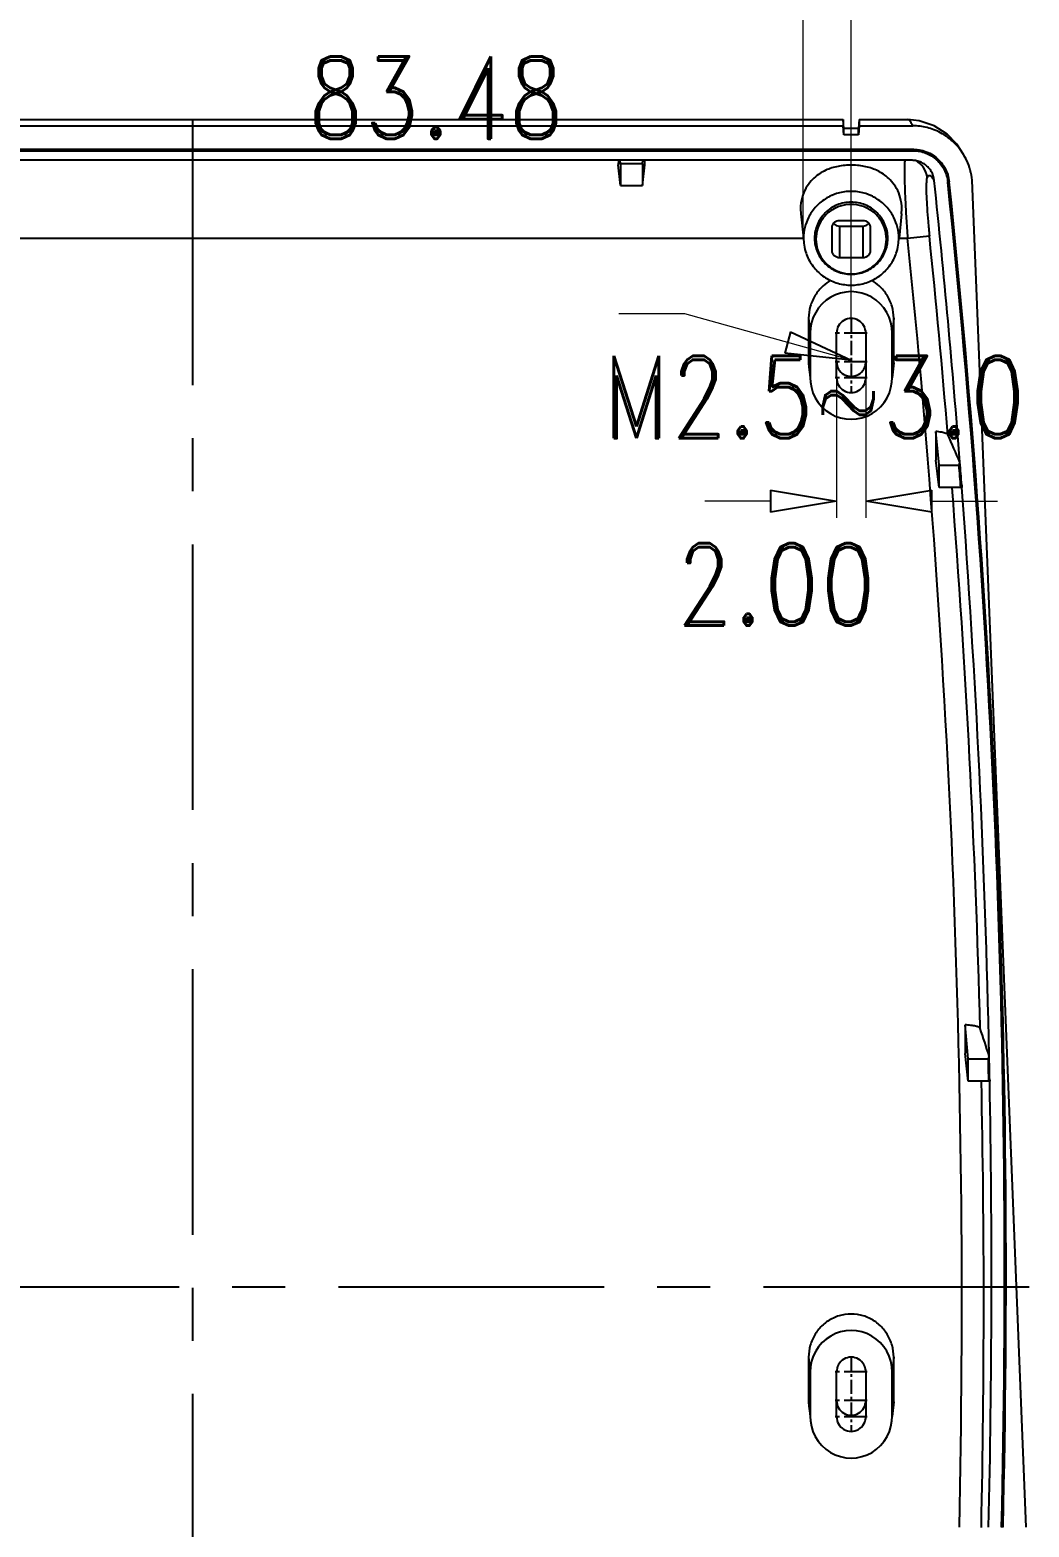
# Model space of a CAD drawing. Header units: millimetres. Extents: x -2947 to 97, y -3022 to 322.
# Drawn here: x -1357.3 to -1302.7, y -2263.1 to -2181.3 of the extents above; entities that cross this region are included whole.
import ezdxf
from ezdxf.enums import TextEntityAlignment as Align

# ---------------------------------------------------------------- set-up
doc = ezdxf.new("R2010")
doc.units = ezdxf.units.MM
doc.linetypes.add('CENTER', pattern=[50.8, 31.75, -6.35, 6.35, -6.35])
doc.layers.get('0').update_dxf_attribs({"linetype": 'CONTINUOUS'})
doc.layers.get('Defpoints').update_dxf_attribs({"linetype": 'CONTINUOUS'})
doc.layers.add('dim', color=3, linetype='CONTINUOUS', lineweight=9)
doc.styles.add('LongTou', font='romand.shx', dxfattribs={"width": 0.8, "bigfont": 'whgdtxt.shx'})

msp = doc.modelspace()

# ---------------------------------------------------------------- linework, layer by layer
at = {"color": 7}
for p, q in [((-1383.995, -2186.167), (-1312.879, -2186.167)), ((-1312.837, -2186.647), (-1312.879, -2186.167)), ((-1312.879, -2186.167), (-1312.879, -2186.505)), ((-1311.995, -2186.167), (-1312.037, -2186.647)), ((-1311.995, -2186.167), (-1309.349, -2186.167)), ((-1311.995, -2186.167), (-1311.995, -2186.505)), ((-1308.729, -2186.226), (-1309.349, -2186.167)), ((-1307.898, -2186.501), (-1308.729, -2186.226)), ((-1383.995, -2186.505), (-1312.879, -2186.505)), ((-1312.837, -2186.992), (-1312.879, -2186.505)), ((-1312.037, -2186.647), (-1312.837, -2186.647)), ((-1312.837, -2186.992), (-1312.837, -2186.647)), ((-1312.037, -2186.992), (-1312.837, -2186.992)), ((-1311.995, -2186.505), (-1312.037, -2186.992)), ((-1312.037, -2186.992), (-1312.037, -2186.647)), ((-1311.995, -2186.505), (-1309.067, -2186.505)), ((-1307.194, -2186.956), (-1307.898, -2186.501)), ((-1306.656, -2187.514), (-1307.194, -2186.956)), ((-1387.836, -2187.79), (-1309.039, -2187.79)), ((-1387.836, -2187.867), (-1309.039, -2187.867)), ((-1309.039, -2187.79), (-1309.039, -2187.867)), ((-1306.292, -2188.066), (-1306.656, -2187.514)), ((-1309.113, -2188.391), (-1387.761, -2188.391)), ((-1325.156, -2188.385), (-1325.169, -2188.642)), ((-1325.037, -2189.77), (-1325.169, -2188.642)), ((-1325.037, -2188.588), (-1325.053, -2188.391)), ((-1323.837, -2188.588), (-1325.037, -2188.588)), ((-1325.037, -2188.588), (-1325.037, -2189.77)), ((-1323.837, -2188.588), (-1323.822, -2188.391)), ((-1323.837, -2188.588), (-1323.837, -2189.77)), ((-1323.837, -2189.77), (-1323.705, -2188.642)), ((-1323.705, -2188.642), (-1323.718, -2188.385)), ((-1306.121, -2188.4), (-1306.292, -2188.066)), ((-1307.078, -2189.573), (-1307.155, -2189.581)), ((-1302.883, -2263.12), (-1305.823, -2189.473)), ((-1325.037, -2189.77), (-1323.837, -2189.77)), ((-1315.205, -2191.047), (-1315.191, -2191.319)), ((-1309.683, -2191.318), (-1309.669, -2191.047)), ((-1315.191, -2191.321), (-1315.051, -2192.653)), ((-1313.477, -2193.33), (-1313.477, -2192.068)), ((-1313.077, -2191.673), (-1311.797, -2191.673)), ((-1313.077, -2191.991), (-1311.797, -2191.991)), ((-1313.077, -2191.991), (-1313.077, -2193.724)), ((-1311.797, -2191.991), (-1311.797, -2193.724)), ((-1311.397, -2192.068), (-1311.397, -2193.33)), ((-1309.683, -2191.321), (-1309.823, -2192.653)), ((-1381.822, -2192.639), (-1315.052, -2192.639)), ((-1315.037, -2192.652), (-1315.023, -2192.919)), ((-1314.437, -2192.652), (-1314.362, -2192.699)), ((-1310.437, -2192.652), (-1310.512, -2192.699)), ((-1309.852, -2192.919), (-1309.837, -2192.652)), ((-1309.822, -2192.639), (-1309.353, -2192.639)), ((-1309.353, -2192.639), (-1308.162, -2192.518)), ((-1311.797, -2193.724), (-1313.077, -2193.724)), ((-1313.801, -2196.042), (-1314.021, -2196.238)), ((-1313.557, -2195.877), (-1313.801, -2196.042)), ((-1313.294, -2195.746), (-1313.557, -2195.877)), ((-1313.017, -2195.65), (-1313.294, -2195.746)), ((-1312.73, -2195.592), (-1313.017, -2195.65)), ((-1312.437, -2195.573), (-1312.73, -2195.592)), ((-1312.145, -2195.592), (-1312.437, -2195.573)), ((-1311.857, -2195.65), (-1312.145, -2195.592)), ((-1311.58, -2195.746), (-1311.857, -2195.65)), ((-1311.317, -2195.877), (-1311.58, -2195.746)), ((-1311.074, -2196.042), (-1311.317, -2195.877)), ((-1310.853, -2196.238), (-1311.074, -2196.042)), ((-1314.762, -2197.031), (-1314.677, -2197.845)), ((-1314.762, -2197.031), (-1314.762, -2199.465)), ((-1314.507, -2196.975), (-1314.601, -2197.257)), ((-1314.377, -2196.709), (-1314.507, -2196.975)), ((-1314.214, -2196.462), (-1314.377, -2196.709)), ((-1314.021, -2196.238), (-1314.214, -2196.462)), ((-1310.66, -2196.462), (-1310.853, -2196.238)), ((-1310.497, -2196.709), (-1310.66, -2196.462)), ((-1310.368, -2196.975), (-1310.497, -2196.709)), ((-1310.273, -2197.257), (-1310.368, -2196.975)), ((-1310.112, -2197.031), (-1310.197, -2197.845)), ((-1310.112, -2199.465), (-1310.112, -2197.031)), ((-1314.658, -2197.548), (-1314.677, -2197.845)), ((-1314.677, -2197.845), (-1314.677, -2200.279)), ((-1314.601, -2197.257), (-1314.658, -2197.548)), ((-1313.23, -2197.739), (-1313.237, -2197.845)), ((-1313.237, -2200.279), (-1313.237, -2197.845)), ((-1313.21, -2197.635), (-1313.23, -2197.739)), ((-1313.176, -2197.534), (-1313.21, -2197.635)), ((-1313.13, -2197.439), (-1313.176, -2197.534)), ((-1313.072, -2197.351), (-1313.13, -2197.439)), ((-1313.003, -2197.271), (-1313.072, -2197.351)), ((-1312.924, -2197.201), (-1313.003, -2197.271)), ((-1312.837, -2197.142), (-1312.924, -2197.201)), ((-1312.743, -2197.095), (-1312.837, -2197.142)), ((-1312.644, -2197.061), (-1312.743, -2197.095)), ((-1312.542, -2197.04), (-1312.644, -2197.061)), ((-1312.437, -2197.033), (-1312.542, -2197.04)), ((-1312.333, -2197.04), (-1312.437, -2197.033)), ((-1312.23, -2197.061), (-1312.333, -2197.04)), ((-1312.131, -2197.095), (-1312.23, -2197.061)), ((-1312.037, -2197.142), (-1312.131, -2197.095)), ((-1311.95, -2197.201), (-1312.037, -2197.142)), ((-1311.871, -2197.271), (-1311.95, -2197.201)), ((-1311.802, -2197.351), (-1311.871, -2197.271)), ((-1311.744, -2197.439), (-1311.802, -2197.351)), ((-1311.698, -2197.534), (-1311.744, -2197.439)), ((-1311.664, -2197.635), (-1311.698, -2197.534)), ((-1311.644, -2197.739), (-1311.664, -2197.635)), ((-1311.637, -2197.845), (-1311.644, -2197.739)), ((-1311.637, -2197.845), (-1311.637, -2200.279)), ((-1310.216, -2197.548), (-1310.273, -2197.257)), ((-1310.197, -2197.845), (-1310.216, -2197.548)), ((-1310.197, -2200.279), (-1310.197, -2197.845)), ((-1314.762, -2199.465), (-1314.677, -2200.279)), ((-1314.762, -2199.465), (-1314.749, -2199.706)), ((-1313.237, -2199.398), (-1313.23, -2199.504)), ((-1311.644, -2199.504), (-1311.637, -2199.398)), ((-1310.112, -2199.465), (-1310.197, -2200.279)), ((-1310.125, -2199.706), (-1310.112, -2199.465)), ((-1314.75, -2199.706), (-1314.722, -2199.969)), ((-1314.677, -2200.279), (-1314.664, -2200.518)), ((-1313.237, -2200.279), (-1313.23, -2200.385)), ((-1313.23, -2199.504), (-1313.21, -2199.608)), ((-1313.21, -2199.608), (-1313.176, -2199.708)), ((-1313.176, -2199.708), (-1313.13, -2199.803)), ((-1313.13, -2199.803), (-1313.072, -2199.892)), ((-1313.072, -2199.892), (-1313.003, -2199.971)), ((-1313.003, -2199.971), (-1312.924, -2200.041)), ((-1312.924, -2200.041), (-1312.837, -2200.1)), ((-1312.837, -2200.1), (-1312.743, -2200.147)), ((-1312.743, -2200.147), (-1312.644, -2200.181)), ((-1312.644, -2200.181), (-1312.542, -2200.202)), ((-1312.542, -2200.202), (-1312.437, -2200.209)), ((-1312.437, -2200.209), (-1312.333, -2200.202)), ((-1312.333, -2200.202), (-1312.23, -2200.181)), ((-1312.23, -2200.181), (-1312.131, -2200.147)), ((-1312.131, -2200.147), (-1312.037, -2200.1)), ((-1312.037, -2200.1), (-1311.95, -2200.041)), ((-1311.95, -2200.041), (-1311.871, -2199.971)), ((-1311.871, -2199.971), (-1311.802, -2199.892)), ((-1311.802, -2199.892), (-1311.744, -2199.803)), ((-1311.744, -2199.803), (-1311.698, -2199.708)), ((-1311.698, -2199.708), (-1311.664, -2199.608)), ((-1311.664, -2199.608), (-1311.644, -2199.504)), ((-1311.644, -2200.385), (-1311.637, -2200.279)), ((-1310.21, -2200.518), (-1310.197, -2200.279)), ((-1310.152, -2199.969), (-1310.125, -2199.706)), ((-1314.665, -2200.518), (-1314.614, -2200.816)), ((-1314.614, -2200.816), (-1314.524, -2201.105)), ((-1314.524, -2201.105), (-1314.397, -2201.379)), ((-1313.23, -2200.385), (-1313.21, -2200.489)), ((-1313.21, -2200.489), (-1313.176, -2200.59)), ((-1313.176, -2200.59), (-1313.13, -2200.685)), ((-1313.13, -2200.685), (-1313.072, -2200.773)), ((-1313.072, -2200.773), (-1313.003, -2200.853)), ((-1313.003, -2200.853), (-1312.924, -2200.923)), ((-1312.924, -2200.923), (-1312.837, -2200.982)), ((-1312.837, -2200.982), (-1312.743, -2201.029)), ((-1312.743, -2201.029), (-1312.644, -2201.063)), ((-1312.644, -2201.063), (-1312.542, -2201.084)), ((-1312.542, -2201.084), (-1312.437, -2201.09)), ((-1312.437, -2201.09), (-1312.333, -2201.084)), ((-1312.333, -2201.084), (-1312.23, -2201.063)), ((-1312.23, -2201.063), (-1312.131, -2201.029)), ((-1312.131, -2201.029), (-1312.037, -2200.982)), ((-1312.037, -2200.982), (-1311.95, -2200.923)), ((-1311.95, -2200.923), (-1311.871, -2200.853)), ((-1311.871, -2200.853), (-1311.802, -2200.773)), ((-1311.802, -2200.773), (-1311.744, -2200.685)), ((-1311.744, -2200.685), (-1311.698, -2200.59)), ((-1311.698, -2200.59), (-1311.664, -2200.489)), ((-1311.664, -2200.489), (-1311.644, -2200.385)), ((-1310.477, -2201.379), (-1310.35, -2201.105)), ((-1310.35, -2201.105), (-1310.261, -2200.816)), ((-1310.261, -2200.816), (-1310.21, -2200.518)), ((-1314.397, -2201.379), (-1314.236, -2201.633)), ((-1314.236, -2201.633), (-1314.043, -2201.863)), ((-1314.043, -2201.863), (-1313.821, -2202.065)), ((-1311.053, -2202.065), (-1310.831, -2201.863)), ((-1310.831, -2201.863), (-1310.638, -2201.633)), ((-1310.638, -2201.633), (-1310.477, -2201.379)), ((-1313.821, -2202.065), (-1313.575, -2202.236)), ((-1313.575, -2202.236), (-1313.309, -2202.372)), ((-1313.309, -2202.372), (-1313.027, -2202.471)), ((-1313.027, -2202.471), (-1312.735, -2202.531)), ((-1312.735, -2202.531), (-1312.437, -2202.551)), ((-1312.437, -2202.551), (-1312.14, -2202.531)), ((-1312.14, -2202.531), (-1311.847, -2202.471)), ((-1311.847, -2202.471), (-1311.566, -2202.372)), ((-1311.566, -2202.372), (-1311.299, -2202.236)), ((-1311.299, -2202.236), (-1311.053, -2202.065)), ((-1307.812, -2203.216), (-1307.813, -2204.778)), ((-1307.637, -2205.065), (-1307.812, -2203.216)), ((-1307.637, -2206.282), (-1307.813, -2204.778)), ((-1307.637, -2205.065), (-1306.54, -2205.065)), ((-1307.637, -2206.282), (-1307.637, -2205.065)), ((-1306.54, -2205.065), (-1306.494, -2204.9)), ((-1306.447, -2206.282), (-1307.637, -2206.282)), ((-1306.447, -2206.282), (-1306.399, -2206.149)), ((-1306.399, -2206.149), (-1306.389, -2206.278)), ((-1306.037, -2237.521), (-1306.213, -2235.658)), ((-1306.213, -2235.658), (-1306.213, -2237.23)), ((-1306.037, -2238.739), (-1306.213, -2237.23)), ((-1306.037, -2238.739), (-1306.037, -2237.521)), ((-1306.037, -2237.521), (-1304.94, -2237.521)), ((-1304.94, -2237.521), (-1304.894, -2237.356)), ((-1304.916, -2238.739), (-1306.037, -2238.739)), ((-1304.916, -2238.739), (-1304.869, -2238.605)), ((-1304.869, -2238.605), (-1304.867, -2238.738)), ((-1313.557, -2252.676), (-1313.801, -2252.841)), ((-1313.294, -2252.544), (-1313.557, -2252.676)), ((-1313.017, -2252.449), (-1313.294, -2252.544)), ((-1312.73, -2252.391), (-1313.017, -2252.449)), ((-1312.437, -2252.372), (-1312.73, -2252.391)), ((-1312.145, -2252.391), (-1312.437, -2252.372)), ((-1311.857, -2252.449), (-1312.145, -2252.391)), ((-1311.58, -2252.544), (-1311.857, -2252.449)), ((-1311.317, -2252.676), (-1311.58, -2252.544)), ((-1311.074, -2252.841), (-1311.317, -2252.676)), ((-1314.377, -2253.508), (-1314.507, -2253.774)), ((-1314.214, -2253.26), (-1314.377, -2253.508)), ((-1314.021, -2253.037), (-1314.214, -2253.26)), ((-1313.801, -2252.841), (-1314.021, -2253.037)), ((-1310.853, -2253.037), (-1311.074, -2252.841)), ((-1310.66, -2253.26), (-1310.853, -2253.037)), ((-1310.497, -2253.508), (-1310.66, -2253.26)), ((-1310.368, -2253.774), (-1310.497, -2253.508)), ((-1314.762, -2253.83), (-1314.677, -2254.643)), ((-1314.762, -2253.83), (-1314.762, -2256.264)), ((-1314.601, -2254.055), (-1314.658, -2254.347)), ((-1314.507, -2253.774), (-1314.601, -2254.055)), ((-1313.13, -2254.238), (-1313.176, -2254.333)), ((-1313.072, -2254.15), (-1313.13, -2254.238)), ((-1313.003, -2254.07), (-1313.072, -2254.15)), ((-1312.924, -2254), (-1313.003, -2254.07)), ((-1312.837, -2253.941), (-1312.924, -2254)), ((-1312.743, -2253.894), (-1312.837, -2253.941)), ((-1312.644, -2253.86), (-1312.743, -2253.894)), ((-1312.542, -2253.839), (-1312.644, -2253.86)), ((-1312.437, -2253.832), (-1312.542, -2253.839)), ((-1312.333, -2253.839), (-1312.437, -2253.832)), ((-1312.23, -2253.86), (-1312.333, -2253.839)), ((-1312.131, -2253.894), (-1312.23, -2253.86)), ((-1312.037, -2253.941), (-1312.131, -2253.894)), ((-1311.95, -2254), (-1312.037, -2253.941)), ((-1311.871, -2254.07), (-1311.95, -2254)), ((-1311.802, -2254.15), (-1311.871, -2254.07)), ((-1311.744, -2254.238), (-1311.802, -2254.15)), ((-1311.698, -2254.333), (-1311.744, -2254.238)), ((-1310.273, -2254.055), (-1310.368, -2253.774)), ((-1310.216, -2254.347), (-1310.273, -2254.055)), ((-1310.112, -2253.83), (-1310.197, -2254.643)), ((-1310.112, -2256.264), (-1310.112, -2253.83)), ((-1314.658, -2254.347), (-1314.677, -2254.643)), ((-1314.677, -2254.643), (-1314.677, -2257.078)), ((-1313.23, -2254.538), (-1313.237, -2254.643)), ((-1313.237, -2257.078), (-1313.237, -2254.643)), ((-1313.21, -2254.433), (-1313.23, -2254.538)), ((-1313.176, -2254.333), (-1313.21, -2254.433)), ((-1311.664, -2254.433), (-1311.698, -2254.333)), ((-1311.644, -2254.538), (-1311.664, -2254.433)), ((-1311.637, -2254.643), (-1311.644, -2254.538)), ((-1311.637, -2254.643), (-1311.637, -2257.078)), ((-1310.197, -2254.643), (-1310.216, -2254.347)), ((-1310.197, -2257.078), (-1310.197, -2254.643)), ((-1314.762, -2256.264), (-1314.677, -2257.078)), ((-1314.762, -2256.264), (-1314.749, -2256.505)), ((-1314.75, -2256.505), (-1314.722, -2256.768)), ((-1313.237, -2256.196), (-1313.23, -2256.302)), ((-1313.23, -2256.302), (-1313.21, -2256.406)), ((-1313.21, -2256.406), (-1313.176, -2256.507)), ((-1313.176, -2256.507), (-1313.13, -2256.602)), ((-1313.13, -2256.602), (-1313.072, -2256.69)), ((-1313.072, -2256.69), (-1313.003, -2256.77)), ((-1313.003, -2256.77), (-1312.924, -2256.84)), ((-1311.95, -2256.84), (-1311.871, -2256.77)), ((-1311.871, -2256.77), (-1311.802, -2256.69)), ((-1311.802, -2256.69), (-1311.744, -2256.602)), ((-1311.744, -2256.602), (-1311.698, -2256.507)), ((-1311.698, -2256.507), (-1311.664, -2256.406)), ((-1311.664, -2256.406), (-1311.644, -2256.302)), ((-1311.644, -2256.302), (-1311.637, -2256.196)), ((-1310.112, -2256.264), (-1310.197, -2257.078)), ((-1310.152, -2256.768), (-1310.125, -2256.505)), ((-1310.125, -2256.505), (-1310.112, -2256.264)), ((-1314.677, -2257.078), (-1314.664, -2257.317)), ((-1314.665, -2257.317), (-1314.614, -2257.615)), ((-1313.237, -2257.078), (-1313.23, -2257.184)), ((-1313.23, -2257.184), (-1313.21, -2257.288)), ((-1313.21, -2257.288), (-1313.176, -2257.388)), ((-1313.176, -2257.388), (-1313.13, -2257.483)), ((-1313.13, -2257.483), (-1313.072, -2257.572)), ((-1313.072, -2257.572), (-1313.003, -2257.651)), ((-1312.924, -2256.84), (-1312.837, -2256.899)), ((-1312.837, -2256.899), (-1312.743, -2256.946)), ((-1312.743, -2256.946), (-1312.644, -2256.98)), ((-1312.644, -2256.98), (-1312.542, -2257.001)), ((-1312.542, -2257.001), (-1312.437, -2257.008)), ((-1312.437, -2257.008), (-1312.333, -2257.001)), ((-1312.333, -2257.001), (-1312.23, -2256.98)), ((-1312.23, -2256.98), (-1312.131, -2256.946)), ((-1312.131, -2256.946), (-1312.037, -2256.899)), ((-1312.037, -2256.899), (-1311.95, -2256.84)), ((-1311.871, -2257.651), (-1311.802, -2257.572)), ((-1311.802, -2257.572), (-1311.744, -2257.483)), ((-1311.744, -2257.483), (-1311.698, -2257.388)), ((-1311.698, -2257.388), (-1311.664, -2257.288)), ((-1311.664, -2257.288), (-1311.644, -2257.184)), ((-1311.644, -2257.184), (-1311.637, -2257.078)), ((-1310.261, -2257.615), (-1310.21, -2257.317)), ((-1310.21, -2257.317), (-1310.197, -2257.078)), ((-1314.614, -2257.615), (-1314.524, -2257.903)), ((-1314.524, -2257.903), (-1314.397, -2258.177)), ((-1314.397, -2258.177), (-1314.236, -2258.431)), ((-1313.003, -2257.651), (-1312.924, -2257.721)), ((-1312.924, -2257.721), (-1312.837, -2257.78)), ((-1312.837, -2257.78), (-1312.743, -2257.827)), ((-1312.743, -2257.827), (-1312.644, -2257.861)), ((-1312.644, -2257.861), (-1312.542, -2257.882)), ((-1312.542, -2257.882), (-1312.437, -2257.889)), ((-1312.437, -2257.889), (-1312.333, -2257.882)), ((-1312.333, -2257.882), (-1312.23, -2257.861)), ((-1312.23, -2257.861), (-1312.131, -2257.827)), ((-1312.131, -2257.827), (-1312.037, -2257.78)), ((-1312.037, -2257.78), (-1311.95, -2257.721)), ((-1311.95, -2257.721), (-1311.871, -2257.651)), ((-1310.638, -2258.431), (-1310.477, -2258.177)), ((-1310.477, -2258.177), (-1310.35, -2257.903)), ((-1310.35, -2257.903), (-1310.261, -2257.615)), ((-1314.236, -2258.431), (-1314.043, -2258.662)), ((-1314.043, -2258.662), (-1313.821, -2258.864)), ((-1313.821, -2258.864), (-1313.575, -2259.035)), ((-1313.575, -2259.035), (-1313.309, -2259.171)), ((-1313.309, -2259.171), (-1313.027, -2259.27)), ((-1311.847, -2259.27), (-1311.566, -2259.171)), ((-1311.566, -2259.171), (-1311.299, -2259.035)), ((-1311.299, -2259.035), (-1311.053, -2258.864)), ((-1311.053, -2258.864), (-1310.831, -2258.662)), ((-1310.831, -2258.662), (-1310.638, -2258.431)), ((-1313.027, -2259.27), (-1312.735, -2259.33)), ((-1312.735, -2259.33), (-1312.437, -2259.35)), ((-1312.437, -2259.35), (-1312.14, -2259.33)), ((-1312.14, -2259.33), (-1311.847, -2259.27)), ((-1304.139, -2263.099), (-1304.217, -2263.105)), ((-1304.217, -2263.105), (-1304.217, -2263.136)), ((-1304.14, -2263.12), (-1304.139, -2263.099))]:
    msp.add_line(p, q, dxfattribs=at)
at = {"color": 1, "linetype": 'CENTER', "ltscale": 0.4572}
for p, q in [((-1348.437, -2186.167), (-1348.437, -2313.834)), ((-1302.717, -2250.001), (-1394.157, -2250.001))]:
    msp.add_line(p, q, dxfattribs=at)
at = {"color": 0, "linetype": 'ByBlock', "lineweight": -2}
for p, q in [((-1315.744, -2197.771), (-1316.066, -2198.927)), ((-1315.744, -2197.771), (-1312.437, -2199.314)), ((-1312.437, -2199.314), (-1316.066, -2198.927)), ((-1316.837, -2206.433), (-1313.237, -2207.033)), ((-1316.837, -2206.433), (-1316.837, -2207.633)), ((-1311.637, -2207.033), (-1308.037, -2206.433)), ((-1308.037, -2207.633), (-1308.037, -2206.433)), ((-1313.237, -2207.033), (-1316.837, -2207.633)), ((-1308.037, -2207.633), (-1311.637, -2207.033))]:
    msp.add_line(p, q, dxfattribs=at)
at = {"color": 1, "linetype": 'CENTER', "ltscale": 0.04}
for p, q in [((-1311.557, -2197.833), (-1313.317, -2197.833)), ((-1311.557, -2199.409), (-1313.317, -2199.409)), ((-1311.557, -2200.29), (-1313.317, -2200.29)), ((-1311.557, -2254.632), (-1313.317, -2254.632)), ((-1311.557, -2256.208), (-1313.317, -2256.208)), ((-1311.557, -2257.089), (-1313.317, -2257.089))]:
    msp.add_line(p, q, dxfattribs=at)
at = {"color": 1, "linetype": 'CENTER', "ltscale": 0.024342}
for p, q in [((-1312.437, -2197.033), (-1312.437, -2201.09)), ((-1312.437, -2253.832), (-1312.437, -2257.889))]:
    msp.add_line(p, q, dxfattribs=at)
at = {"color": 7}
for centre, radius, start, end in [((-1309.482, -2189.462), 1.204, 6.50134, 62.32416), ((-1309.152, -2189.82), 3.347, 5.9501, 25.11104), ((-1309.128, -2189.622), 1.235, 5.99835, 29.93219), ((-1879.736, -2249.427), 574.968, 4.44153, 5.983282), ((-1880.019, -2249.295), 575.968, 358.62606, 5.950866), ((-1880.019, -2249.295), 576.045, 358.626875, 5.950866), ((-1312.448, -2192.694), 2.604, 113.73615, 114.18529), ((-1312.437, -2192.722), 2.634, 66.28744, 113.71256), ((-1312.426, -2192.694), 2.604, 65.81471, 66.26385), ((-1312.503, -2192.653), 2.535, 153.35832, 179.9812), ((-1313.081, -2191.592), 0.398, 217.89482, 269.92641), ((-1311.794, -2191.592), 0.398, 270.07308, 322.10907), ((-1312.372, -2192.653), 2.535, 0.0188, 26.64189), ((-1880.043, -2250.866), 573.653, 358.775938, 5.825582), ((-1879.686, -2250.85), 574.493, 4.737775, 5.827706), ((-1482.318, -2281.501), 191.786, 23.54133, 24.03112), ((-1736.678, -2238.623), 431.445, 4.29893, 4.46104), ((-1736.676, -2238.473), 431.49, 4.29629, 4.46259), ((-1880.059, -2250.878), 574.867, 1.49716, 4.449346), ((-1880.027, -2249.45), 575.26, 1.204609, 4.30394), ((-1472.652, -2291.85), 176.387, 17.99562, 18.50799), ((-1736.356, -2246.735), 431.514, 1.06176, 1.2234), ((-1736.361, -2246.585), 431.565, 1.0595, 1.22531), ((-1879.926, -2250.877), 574.734, 358.776832, 1.210205), ((-1880.11, -2249.451), 575.344, 358.638701, 1.06694)]:
    msp.add_arc(centre, radius, start, end, dxfattribs=at)
for points, start_tangent, end_tangent in [([(-1309.067, -2186.505), (-1309.158, -2186.333), (-1309.237, -2186.228), (-1309.306, -2186.177), (-1309.349, -2186.168)], (-0.417133, 0.908845), (-0.999939, 0.011025)), ([(-1306.121, -2188.4), (-1306.371, -2187.958), (-1306.898, -2187.348), (-1307.551, -2186.887), (-1308.289, -2186.601), (-1309.067, -2186.505)], (-0.424452, 0.905451), (-1, 0)), ([(-1309.039, -2187.79), (-1308.628, -2187.834), (-1308.236, -2187.964), (-1307.878, -2188.173), (-1307.572, -2188.452), (-1307.331, -2188.789), (-1307.164, -2189.168), (-1307.078, -2189.573)], (1, 0), (0.103684, -0.99461)), ([(-1309.039, -2187.867), (-1308.689, -2187.9), (-1308.354, -2187.997), (-1308.042, -2188.155), (-1307.767, -2188.365), (-1307.534, -2188.62), (-1307.351, -2188.914), (-1307.223, -2189.237), (-1307.155, -2189.581)], (1, 0.000003), (0.10369, -0.99461)), ([(-1309.669, -2191.047), (-1309.753, -2190.428), (-1309.956, -2189.927), (-1310.228, -2189.542), (-1310.528, -2189.256), (-1310.833, -2189.049), (-1311.14, -2188.898), (-1311.459, -2188.786), (-1311.807, -2188.705), (-1312.192, -2188.66), (-1312.59, -2188.655), (-1312.978, -2188.691), (-1313.331, -2188.763), (-1313.662, -2188.869), (-1313.985, -2189.018), (-1314.307, -2189.226), (-1314.624, -2189.518), (-1314.908, -2189.911), (-1315.12, -2190.421), (-1315.205, -2191.047)], (-0.003766, 0.999993), (-0.003766, -0.999993)), ([(-1309.509, -2188.39), (-1309.514, -2188.487), (-1309.528, -2188.968), (-1309.517, -2189.671), (-1309.482, -2190.555), (-1309.426, -2191.565), (-1309.353, -2192.639)], (-0.088551, -0.996072), (0.073994, -0.997259)), ([(-1308.058, -2189.006), (-1308.207, -2188.8), (-1308.396, -2188.628), (-1308.616, -2188.499), (-1308.859, -2188.419), (-1309.113, -2188.391)], (-0.498909, 0.866654), (-1, 0)), ([(-1308.286, -2189.325), (-1308.324, -2189.492), (-1308.337, -2189.842), (-1308.326, -2190.354), (-1308.292, -2190.998), (-1308.235, -2191.734), (-1308.162, -2192.518)], (-0.568862, -0.822433), (0.101527, -0.994833)), ([(-1307.9, -2189.493), (-1308, -2189.343), (-1308.086, -2189.264), (-1308.158, -2189.241), (-1308.223, -2189.261), (-1308.286, -2189.325)], (-0.490687, 0.871336), (-0.569838, -0.821757)), ([(-1313.515, -2190.319), (-1314.141, -2190.716), (-1314.623, -2191.265), (-1314.768, -2191.516)], (-0.912225, -0.40969), (-0.448077, -0.893995)), ([(-1310.106, -2191.516), (-1310.251, -2191.265), (-1310.733, -2190.716), (-1311.359, -2190.319)], (-0.448081, 0.893993), (-0.912225, 0.40969)), ([(-1310.437, -2192.652), (-1310.589, -2191.897), (-1311.023, -2191.258), (-1311.672, -2190.83), (-1312.437, -2190.68), (-1313.203, -2190.83), (-1313.851, -2191.258), (-1314.285, -2191.897), (-1314.437, -2192.652)], (0, 1), (0, -1)), ([(-1310.512, -2192.699), (-1310.602, -2192.131), (-1310.866, -2191.604), (-1311.287, -2191.178), (-1311.83, -2190.9), (-1312.437, -2190.801), (-1313.044, -2190.9), (-1313.587, -2191.178), (-1314.008, -2191.604), (-1314.272, -2192.131), (-1314.362, -2192.699)], (0.000001, 1), (0, -1)), ([(-1313.477, -2192.068), (-1313.447, -2191.917)], (0, 1), (0.386763, 0.922179)), ([(-1313.447, -2191.917), (-1313.36, -2191.789), (-1313.23, -2191.703), (-1313.077, -2191.673)], (0.386763, 0.922179), (1, 0)), ([(-1311.797, -2191.673), (-1311.644, -2191.703), (-1311.514, -2191.789), (-1311.428, -2191.917)], (1, 0), (0.386763, -0.922179)), ([(-1311.428, -2191.917), (-1311.397, -2192.068)], (0.386763, -0.922179), (0, -1)), ([(-1315.023, -2192.919), (-1314.932, -2193.374), (-1314.623, -2194.039), (-1314.141, -2194.588), (-1313.515, -2194.985), (-1312.81, -2195.189), (-1312.065, -2195.189), (-1311.359, -2194.985), (-1310.733, -2194.588), (-1310.251, -2194.039), (-1309.942, -2193.374), (-1309.851, -2192.919)], (0.106086, -0.994357), (0.106086, 0.994357)), ([(-1314.437, -2192.652), (-1314.285, -2193.407), (-1313.851, -2194.046), (-1313.203, -2194.474), (-1312.437, -2194.624), (-1311.672, -2194.474), (-1311.023, -2194.046), (-1310.589, -2193.407), (-1310.437, -2192.652)], (0, -1), (0, 1)), ([(-1314.362, -2192.699), (-1314.272, -2193.267), (-1314.008, -2193.794), (-1313.587, -2194.22), (-1313.044, -2194.498), (-1312.437, -2194.597), (-1311.83, -2194.498), (-1311.287, -2194.22), (-1310.866, -2193.794), (-1310.602, -2193.267), (-1310.512, -2192.699)], (0, -1), (0.000001, 1)), ([(-1313.077, -2193.724), (-1313.23, -2193.694), (-1313.36, -2193.609), (-1313.447, -2193.481), (-1313.477, -2193.33)], (-1, 0), (0, 1)), ([(-1311.397, -2193.33), (-1311.428, -2193.481), (-1311.514, -2193.609), (-1311.644, -2193.694), (-1311.797, -2193.724)], (0, -1), (-1, 0)), ([(-1313.542, -2194.958), (-1313.975, -2195.262), (-1314.401, -2195.771), (-1314.67, -2196.38), (-1314.762, -2197.031)], (-0.878253, -0.478196), (0, -1)), ([(-1310.112, -2197.031), (-1310.204, -2196.38), (-1310.473, -2195.771), (-1310.9, -2195.262), (-1311.333, -2194.958)], (0, 1), (-0.878253, 0.478196)), ([(-1307.156, -2203.4), (-1307.258, -2203.326), (-1307.486, -2203.262), (-1307.812, -2203.216)], (-0.407216, 0.913332), (-0.99528, 0.097045)), ([(-1305.388, -2235.858), (-1305.464, -2235.793), (-1305.639, -2235.734), (-1305.896, -2235.688), (-1306.213, -2235.658)], (-0.317443, 0.948277), (-0.998072, 0.062065)), ([(-1310.112, -2253.83), (-1310.204, -2253.179), (-1310.473, -2252.57), (-1310.9, -2252.061), (-1311.463, -2251.691), (-1312.1, -2251.497), (-1312.775, -2251.497), (-1313.411, -2251.691), (-1313.975, -2252.061), (-1314.401, -2252.57), (-1314.67, -2253.179), (-1314.762, -2253.83)], (0, 1), (0, -1))]:
    msp.add_spline(points, degree=3, dxfattribs=dict(at, start_tangent=start_tangent, end_tangent=end_tangent))
at = {"layer": 'Defpoints', "color": 0}
for p in [(-1315.052, -2192.639), (-1312.437, -2197.033), (-1313.237, -2200.279), (-1311.637, -2200.279), (-1313.237, -2207.033)]:
    msp.add_point(p, dxfattribs=at)
at = {"layer": 'dim', "color": 131, "lineweight": 5}
for p, q in [((-1312.437, -2197.033), (-1312.437, -2172.513)), ((-1315.052, -2192.639), (-1315.052, -2179.513)), ((-1313.237, -2200.279), (-1313.237, -2207.932)), ((-1311.637, -2200.279), (-1311.637, -2207.932))]:
    msp.add_line(p, q, dxfattribs=at)
at = {"layer": 'dim'}
for p, q in [((-1321.529, -2196.784), (-1325.129, -2196.784)), ((-1312.437, -2199.314), (-1321.529, -2196.784))]:
    msp.add_line(p, q, dxfattribs=at)
at = {"layer": 'dim', "lineweight": 5}
for p, q in [((-1316.837, -2207.033), (-1320.437, -2207.033)), ((-1308.037, -2207.033), (-1304.437, -2207.033))]:
    msp.add_line(p, q, dxfattribs=at)

# ---------------------------------------------------------------- texts
at = {"layer": 'dim', "color": 122, "style": 'LongTou', "text_generation_flag": 6, "width": 0.8}
for s, p in [('83.48', (-1342.151, -2182.713)), ('2.00', (-1322.013, -2209.333))]:
    msp.add_text(s, height=4.5, rotation=180, dxfattribs=at).set_placement(p, align=Align.TOP_LEFT)
at = {"layer": 'dim', "color": 42, "style": 'LongTou', "text_generation_flag": 6, "width": 0.8}
msp.add_text('M2.5~3.0', height=4.5, rotation=180, dxfattribs=at).set_placement((-1326.029, -2199.084), align=Align.TOP_LEFT)

doc.saveas('drawing.dxf')
